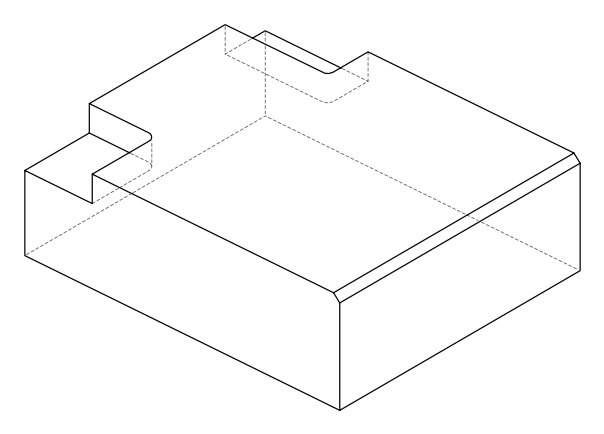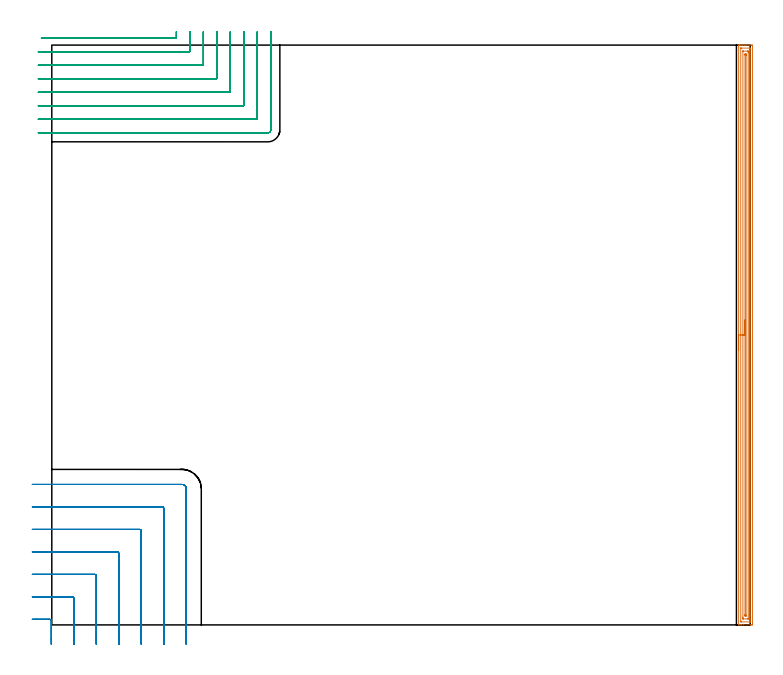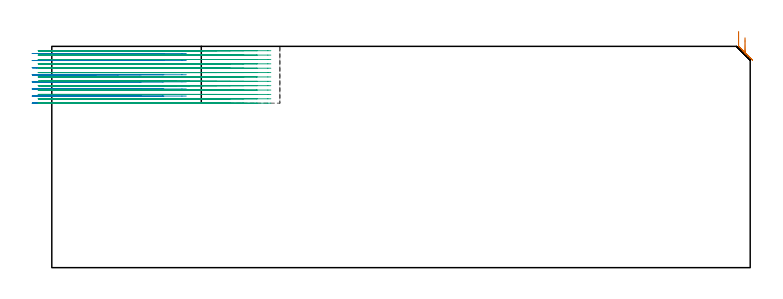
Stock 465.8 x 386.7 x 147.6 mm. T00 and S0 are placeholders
(PLAN: 3 operations, 2 tool changes, 63.7 min)
(1 AREA_MILL | FG_CHAMFER_SURFACE | UGT0205_001 | 12.56 min | 16441 mm3)
(2 MILL_CORNER_NOTCH_RECTANGULAR | CORNER_NOTCH_RECTANGULAR | UGT0201_094 | Follow Part, ap 5, ae 75% | 14.82 min | 390502 mm3)
(3 MILL_CORNER_NOTCH_RECTANGULAR_1 | CORNER_NOTCH_RECTANGULAR_1 | NXT0201_011 | Follow Part, ap 3, ae 75% | 36.29 min | 371526 mm3)
(TOOL UGT0205_001 | Chamfer Mill 20 x 3 x 45 deg. | D20 FL50 Z2)
(TOOL UGT0201_094 | End mill 20 mm | D20 FL38 Z4)
(TOOL NXT0201_011 | ENDMILL 12mm [2P460-1200-NA 1630] | D12 FL38 Z6)
(OP 1 AREA_MILL)
G17 G21 G94 G90
T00 M6
G54
G17 G0 G90 X458.1 Y183.35 S1061 M3
G43 Z157.6 H0
G94 G1 Y183.388 Z156.728 F250.
Y183.502 Z155.863
Y183.691 Z155.012
Y183.953 Z154.18
Y184.287 Z153.374
Y184.69 Z152.6
Y185.158 Z151.864
Y185.69 Z151.172
Y186.279 Z150.529
Y186.922 Z149.94
Y187.614 Z149.408
Y188.35 Z148.94
Y189.124 Z148.537
Y189.93 Z148.203
Y190.762 Z147.941
Y191.614 Z147.752
Y192.478 Z147.638
Y193.35 Z147.6
Y386.516
X458.103 Y386.69 Z147.588
X458.157 Y386.693 Z147.535
X458.585 Y386.7 Z147.115
X458.847 Z146.853
X459.58 Z146.115
X460.839 Z144.858
X462.254 Z143.441
X466.711 Z138.987
X466.975 Y386.698 Z138.723
X467.292 Y386.69 Z138.406
X467.299 Y386.373 Z138.399
X467.3 Y0.934 Z138.4
X467.299 Y0.631 Z138.401
X467.294 Y0.046 Z138.404
X467.292 Y0.008 Z138.406
X466.711 Y0.003 Z138.987
X466.082 Y0. Z139.616
X461.363 Z144.332
X459.947 Z145.749
X459.58 Z146.115
X458.585 Z147.115
X458.157 Y0.007 Z147.535
X458.103 Y0.01 Z147.588
X458.1 Y0.184 Z147.6
Y193.35
X459.514 Z146.186
Y384.413
X459.516 Y384.546 Z146.184
X459.519 Y384.635 Z146.181
X459.522 Y384.692 Z146.178
X459.529 Y384.693 Z146.171
X459.58 Y384.696 Z146.12
X460.054 Y384.7 Z145.646
X465.403 Y384.699 Z140.297
X465.82 Y384.692 Z139.88
X465.872 Y384.69 Z139.828
X465.881 Y384.479 Z139.819
X465.884 Y384.347 Z139.816
X465.885 Y384.28 Z139.815
X465.886 Y384.214 Z139.814
Y2.287
X465.884 Y2.154 Z139.816
X465.881 Y2.065 Z139.819
X465.878 Y2.008 Z139.822
X465.871 Y2.007 Z139.829
X465.82 Y2.004 Z139.88
X465.346 Y2. Z140.354
X459.997 Y2.001 Z145.703
X459.58 Y2.008 Z146.12
X459.528 Y2.01 Z146.172
X459.519 Y2.221 Z146.181
X459.516 Y2.353 Z146.184
X459.515 Y2.42 Z146.185
X459.514 Y2.486 Z146.186
Y193.35
X460.928 Z144.772
X460.929 Y382.601 Z144.771
Y382.655
X460.932 Y382.681 Z144.768
X460.934 Y382.687 Z144.766
X460.949 Y382.691 Z144.751
X461.157 Y382.699 Z144.543
X464.037 Z141.663
X464.244 Y382.696 Z141.456
X464.382 Y382.69 Z141.318
X464.465 Y382.681 Z141.235
X464.467 Y382.636 Z141.233
X464.469 Y382.492 Z141.231
X464.471 Y382.056 Z141.229
X464.472 Y381.597 Z141.228
X464.471 Y4.099 Z141.229
Y4.045
X464.468 Y4.019 Z141.232
X464.466 Y4.013 Z141.234
X464.451 Y4.009 Z141.249
X464.243 Y4.001 Z141.457
X461.363 Z144.337
X461.156 Y4.004 Z144.544
X461.018 Y4.01 Z144.682
X460.935 Y4.019 Z144.765
X460.933 Y4.063 Z144.767
X460.93 Y4.208 Z144.77
X460.929 Y4.644 Z144.771
X460.928 Y5.103 Z144.772
Y193.35
X462.343 Z143.357
Y379.897
X462.345 Y380.612 Z143.355
X462.347 Y380.665 Z143.353
X462.349 Y380.688 Z143.351
X462.369 Y380.69 Z143.331
X462.479 Y380.695 Z143.221
X462.7 Y380.698 Z143.
X462.921 Y380.695 Z142.779
X463.031 Y380.69 Z142.669
X463.051 Y380.688 Z142.649
X463.053 Y380.665 Z142.647
X463.055 Y380.614 Z142.645
X463.057 Y379.898 Z142.643
Y379.809
Y6.174
X463.056 Y6.087 Z142.644
X463.053 Y6.035 Z142.647
X463.051 Y6.012 Z142.649
X463.031 Y6.01 Z142.669
X462.921 Y6.005 Z142.779
X462.7 Y6.002 Z143.
X462.479 Y6.005 Z143.221
X462.369 Y6.01 Z143.331
X462.349 Y6.012 Z143.351
X462.347 Y6.035 Z143.353
X462.345 Y6.086 Z143.355
X462.343 Y6.802 Z143.357
Y6.891
Y193.35
Y194.222 Z143.395
Y195.086 Z143.509
Y195.938 Z143.698
Y196.77 Z143.96
Y197.576 Z144.294
Y198.35 Z144.697
Y199.086 Z145.166
Y199.778 Z145.697
Y200.421 Z146.286
Y201.01 Z146.929
Y201.542 Z147.622
Y202.01 Z148.357
Y202.413 Z149.131
Y202.747 Z149.937
Y203.009 Z150.769
Y203.198 Z151.621
Y203.312 Z152.486
Y203.35 Z153.357
G0 Z157.6
M5
M2
(OP 2 MILL_CORNER_NOTCH_RECTANGULAR)
G17 G21 G94 G90
T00 M6
G54
G17 G0 G90 X-0.3 Y-12.995 S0 M3
G43 Z157.6 H0
Z142.862
G94 G1 Y-9.995 F250.
Y2.707 F500.
G3 X-1.293 Y3.7 R1.
G1 X-10.
X-13. F250.
G0 Z157.6
X14.7 Y-13.
Z142.862
G1 Y-10.
Y17.707 F500.
G3 X13.707 Y18.7 R1.
G1 X-10.
X-13. F250.
G0 Z157.6
X29.7 Y-13.
Z142.862
G1 Y-10.
Y32.706 F500.
G3 X28.706 Y33.7 R1.
G1 X-10.
X-13. F250.
G0 Z157.6
X44.7 Y-13.
Z142.862
G1 Y-10.
Y47.706 F500.
G3 X43.706 Y48.7 R1.
G1 X-10.
X-13. F250.
G0 Z157.6
X59.7 Y-13.
Z142.862
G1 Y-10.
Y62.705 F500.
G3 X58.705 Y63.7 R1.
G1 X-10.
X-13. F250.
G0 Z157.6
X74.7 Y-13.
Z142.862
G1 Y-10.
Y77.705 F500.
G3 X73.705 Y78.7 R1.
G1 X-10.
X-13. F250.
G0 Z157.6
X89.7 Y-13.
Z142.862
G1 Y-10.
Y90.8 F500.
G3 X86.8 Y93.7 R2.9
G1 X-10.
X-13. F250.
G0 Z157.6
X-0.3 Y-12.996
Z138.125
G1 Y-9.996
Y2.707 F500.
G3 X-1.293 Y3.7 R1.
G1 X-10.
X-13. F250.
G0 Z157.6
X14.7 Y-13.
Z138.125
G1 Y-10.
Y17.707 F500.
G3 X13.707 Y18.7 R1.
G1 X-10.
X-13. F250.
G0 Z157.6
X29.7 Y-13.
Z138.125
G1 Y-10.
Y32.706 F500.
G3 X28.706 Y33.7 R1.
G1 X-10.
X-13. F250.
G0 Z157.6
X44.7 Y-13.
Z138.125
G1 Y-10.
Y47.706 F500.
G3 X43.706 Y48.7 R1.
G1 X-10.
X-13. F250.
G0 Z157.6
X59.7 Y-13.
Z138.125
G1 Y-10.
Y62.705 F500.
G3 X58.705 Y63.7 R1.
G1 X-10.
X-13. F250.
G0 Z157.6
X74.7 Y-13.
Z138.125
G1 Y-10.
Y77.705 F500.
G3 X73.705 Y78.7 R1.
G1 X-10.
X-13. F250.
G0 Z157.6
X89.7 Y-13.
Z138.125
G1 Y-10.
Y90.8 F500.
G3 X86.8 Y93.7 R2.9
G1 X-10.
X-13. F250.
G0 Z157.6
X-0.3 Y-12.996
Z133.387
G1 Y-9.996
Y2.707 F500.
G3 X-1.293 Y3.7 R1.
G1 X-10.
X-13. F250.
G0 Z157.6
X14.7 Y-13.
Z133.387
G1 Y-10.
Y17.707 F500.
G3 X13.707 Y18.7 R1.
G1 X-10.
X-13. F250.
G0 Z157.6
X29.7 Y-13.
Z133.387
G1 Y-10.
Y32.706 F500.
G3 X28.706 Y33.7 R1.
G1 X-10.
X-13. F250.
G0 Z157.6
X44.7 Y-13.
Z133.387
G1 Y-10.
Y47.706 F500.
G3 X43.706 Y48.7 R1.
G1 X-10.
X-13. F250.
G0 Z157.6
X59.7 Y-13.
Z133.387
G1 Y-10.
Y62.705 F500.
G3 X58.705 Y63.7 R1.
G1 X-10.
X-13. F250.
G0 Z157.6
X74.7 Y-13.
Z133.387
G1 Y-10.
Y77.705 F500.
G3 X73.705 Y78.7 R1.
G1 X-10.
X-13. F250.
G0 Z157.6
X89.7 Y-13.
Z133.387
G1 Y-10.
Y90.8 F500.
G3 X86.8 Y93.7 R2.9
G1 X-10.
X-13. F250.
G0 Z157.6
X-0.3 Y-12.996
Z128.65
G1 Y-9.996
Y2.707 F500.
G3 X-1.293 Y3.7 R1.
G1 X-10.
X-13. F250.
G0 Z157.6
X14.7 Y-13.
Z128.65
G1 Y-10.
Y17.707 F500.
G3 X13.707 Y18.7 R1.
G1 X-10.
X-13. F250.
G0 Z157.6
X29.7 Y-13.
Z128.65
G1 Y-10.
Y32.706 F500.
G3 X28.706 Y33.7 R1.
G1 X-10.
X-13. F250.
G0 Z157.6
X44.7 Y-13.
Z128.65
G1 Y-10.
Y47.706 F500.
G3 X43.706 Y48.7 R1.
G1 X-10.
X-13. F250.
G0 Z157.6
X59.7 Y-13.
Z128.65
G1 Y-10.
Y62.705 F500.
G3 X58.705 Y63.7 R1.
G1 X-10.
X-13. F250.
G0 Z157.6
X74.7 Y-13.
Z128.65
G1 Y-10.
Y77.705 F500.
G3 X73.705 Y78.7 R1.
G1 X-10.
X-13. F250.
G0 Z157.6
X89.7 Y-13.
Z128.65
G1 Y-10.
Y90.8 F500.
G3 X86.8 Y93.7 R2.9
G1 X-10.
X-13. F250.
G0 Z157.6
X-0.3 Y-12.996
Z123.912
G1 Y-9.996
Y2.707 F500.
G3 X-1.293 Y3.7 R1.
G1 X-10.
X-13. F250.
G0 Z157.6
X14.7 Y-13.
Z123.912
G1 Y-10.
Y17.707 F500.
G3 X13.707 Y18.7 R1.
G1 X-10.
X-13. F250.
G0 Z157.6
X29.7 Y-13.
Z123.912
G1 Y-10.
Y32.706 F500.
G3 X28.706 Y33.7 R1.
G1 X-10.
X-13. F250.
G0 Z157.6
X44.7 Y-13.
Z123.912
G1 Y-10.
Y47.706 F500.
G3 X43.706 Y48.7 R1.
G1 X-10.
X-13. F250.
G0 Z157.6
X59.7 Y-13.
Z123.912
G1 Y-10.
Y62.705 F500.
G3 X58.705 Y63.7 R1.
G1 X-10.
X-13. F250.
G0 Z157.6
X74.7 Y-13.
Z123.912
G1 Y-10.
Y77.705 F500.
G3 X73.705 Y78.7 R1.
G1 X-10.
X-13. F250.
G0 Z157.6
X89.7 Y-13.
Z123.912
G1 Y-10.
Y90.8 F500.
G3 X86.8 Y93.7 R2.9
G1 X-10.
X-13. F250.
G0 Z157.6
X-0.3 Y-12.996
Z119.175
G1 Y-9.996
Y2.707 F500.
G3 X-1.293 Y3.7 R1.
G1 X-10.
X-13. F250.
G0 Z157.6
X14.7 Y-13.
Z119.175
G1 Y-10.
Y17.707 F500.
G3 X13.707 Y18.7 R1.
G1 X-10.
X-13. F250.
G0 Z157.6
X29.7 Y-13.
Z119.175
G1 Y-10.
Y32.706 F500.
G3 X28.706 Y33.7 R1.
G1 X-10.
X-13. F250.
G0 Z157.6
X44.7 Y-13.
Z119.175
G1 Y-10.
Y47.706 F500.
G3 X43.706 Y48.7 R1.
G1 X-10.
X-13. F250.
G0 Z157.6
X59.7 Y-13.
Z119.175
G1 Y-10.
Y62.705 F500.
G3 X58.705 Y63.7 R1.
G1 X-10.
X-13. F250.
G0 Z157.6
X74.7 Y-13.
Z119.175
G1 Y-10.
Y77.705 F500.
G3 X73.705 Y78.7 R1.
G1 X-10.
X-13. F250.
G0 Z157.6
X89.7 Y-13.
Z119.175
G1 Y-10.
Y90.8 F500.
G3 X86.8 Y93.7 R2.9
G1 X-10.
X-13. F250.
G0 Z157.6
X-0.3 Y-12.996
Z114.437
G1 Y-9.996
Y2.707 F500.
G3 X-1.293 Y3.7 R1.
G1 X-10.
X-13. F250.
G0 Z157.6
X14.7 Y-13.
Z114.437
G1 Y-10.
Y17.707 F500.
G3 X13.707 Y18.7 R1.
G1 X-10.
X-13. F250.
G0 Z157.6
X29.7 Y-13.
Z114.437
G1 Y-10.
Y32.706 F500.
G3 X28.706 Y33.7 R1.
G1 X-10.
X-13. F250.
G0 Z157.6
X44.7 Y-13.
Z114.437
G1 Y-10.
Y47.706 F500.
G3 X43.706 Y48.7 R1.
G1 X-10.
X-13. F250.
G0 Z157.6
X59.7 Y-13.
Z114.437
G1 Y-10.
Y62.705 F500.
G3 X58.705 Y63.7 R1.
G1 X-10.
X-13. F250.
G0 Z157.6
X74.7 Y-13.
Z114.437
G1 Y-10.
Y77.705 F500.
G3 X73.705 Y78.7 R1.
G1 X-10.
X-13. F250.
G0 Z157.6
X89.7 Y-13.
Z114.437
G1 Y-10.
Y90.8 F500.
G3 X86.8 Y93.7 R2.9
G1 X-10.
X-13. F250.
G0 Z157.6
X-0.3 Y-12.996
Z109.7
G1 Y-9.996
Y2.707 F500.
G3 X-1.293 Y3.7 R1.
G1 X-10.
X-13. F250.
G0 Z157.6
X14.7 Y-13.
Z109.7
G1 Y-10.
Y17.707 F500.
G3 X13.707 Y18.7 R1.
G1 X-10.
X-13. F250.
G0 Z157.6
X29.7 Y-13.
Z109.7
G1 Y-10.
Y32.706 F500.
G3 X28.706 Y33.7 R1.
G1 X-10.
X-13. F250.
G0 Z157.6
X44.7 Y-13.
Z109.7
G1 Y-10.
Y47.706 F500.
G3 X43.706 Y48.7 R1.
G1 X-10.
X-13. F250.
G0 Z157.6
X59.7 Y-13.
Z109.7
G1 Y-10.
Y62.705 F500.
G3 X58.705 Y63.7 R1.
G1 X-10.
X-13. F250.
G0 Z157.6
X74.7 Y-13.
Z109.7
G1 Y-10.
Y77.705 F500.
G3 X73.705 Y78.7 R1.
G1 X-10.
X-13. F250.
G0 Z157.6
X89.7 Y-13.
Z109.7
G1 Y-10.
Y90.8 F500.
G3 X86.8 Y93.7 R2.9
G1 X-10.
X-13. F250.
G0 Z157.6
M5
M2
(OP 3 MILL_CORNER_NOTCH_RECTANGULAR_1)
G17 G21 G94 G90
T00 M6
G54
G17 G0 G90 X-6.969 Y391.2 S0 M3
G43 Z157.6 H1
Z144.685
G94 G1 X-3.969 F250.
X82.506 F500.
G3 X83.1 Y391.794 R0.6
G1 Y392.7
Y395.7 F250.
G0 Z157.6
X-9. Y382.2
Z144.685
G1 X-6.
X91.505 F500.
G3 X92.1 Y382.795 R0.6
G1 Y392.7
Y395.7 F250.
G0 Z157.6
X-9. Y373.2
Z144.685
G1 X-6.
X100.505 F500.
G3 X101.1 Y373.795 R0.6
G1 Y392.7
Y395.7 F250.
G0 Z157.6
X-9. Y364.2
Z144.685
G1 X-6.
X109.505 F500.
G3 X110.1 Y364.795 R0.6
G1 Y392.7
Y395.7 F250.
G0 Z157.6
X-9. Y355.2
Z144.685
G1 X-6.
X118.505 F500.
G3 X119.1 Y355.795 R0.6
G1 Y392.7
Y395.7 F250.
G0 Z157.6
X-9. Y346.2
Z144.685
G1 X-6.
X127.504 F500.
G3 X128.1 Y346.796 R0.6
G1 Y392.7
Y395.7 F250.
G0 Z157.6
X-9. Y337.2
Z144.685
G1 X-6.
X136.504 F500.
G3 X137.1 Y337.796 R0.6
G1 Y392.7
Y395.7 F250.
G0 Z157.6
X-9. Y328.2
Z144.685
G1 X-6.
X144.1 F500.
G3 X146.1 Y330.2 R2.
G1 Y392.7
Y395.7 F250.
G0 Z157.6
X-6.969 Y391.2
Z141.769
G1 X-3.969
X82.506 F500.
G3 X83.1 Y391.794 R0.6
G1 Y392.7
Y395.7 F250.
G0 Z157.6
X-9. Y382.2
Z141.769
G1 X-6.
X91.505 F500.
G3 X92.1 Y382.795 R0.6
G1 Y392.7
Y395.7 F250.
G0 Z157.6
X-9. Y373.2
Z141.769
G1 X-6.
X100.505 F500.
G3 X101.1 Y373.795 R0.6
G1 Y392.7
Y395.7 F250.
G0 Z157.6
X-9. Y364.2
Z141.769
G1 X-6.
X109.505 F500.
G3 X110.1 Y364.795 R0.6
G1 Y392.7
Y395.7 F250.
G0 Z157.6
X-9. Y355.2
Z141.769
G1 X-6.
X118.505 F500.
G3 X119.1 Y355.795 R0.6
G1 Y392.7
Y395.7 F250.
G0 Z157.6
X-9. Y346.2
Z141.769
G1 X-6.
X127.504 F500.
G3 X128.1 Y346.796 R0.6
G1 Y392.7
Y395.7 F250.
G0 Z157.6
X-9. Y337.2
Z141.769
G1 X-6.
X136.504 F500.
G3 X137.1 Y337.796 R0.6
G1 Y392.7
Y395.7 F250.
G0 Z157.6
X-9. Y328.2
Z141.769
G1 X-6.
X144.1 F500.
G3 X146.1 Y330.2 R2.
G1 Y392.7
Y395.7 F250.
G0 Z157.6
X-6.969 Y391.2
Z138.854
G1 X-3.969
X82.506 F500.
G3 X83.1 Y391.794 R0.6
G1 Y392.7
Y395.7 F250.
G0 Z157.6
X-9. Y382.2
Z138.854
G1 X-6.
X91.505 F500.
G3 X92.1 Y382.795 R0.6
G1 Y392.7
Y395.7 F250.
G0 Z157.6
X-9. Y373.2
Z138.854
G1 X-6.
X100.505 F500.
G3 X101.1 Y373.795 R0.6
G1 Y392.7
Y395.7 F250.
G0 Z157.6
X-9. Y364.2
Z138.854
G1 X-6.
X109.505 F500.
G3 X110.1 Y364.795 R0.6
G1 Y392.7
Y395.7 F250.
G0 Z157.6
X-9. Y355.2
Z138.854
G1 X-6.
X118.505 F500.
G3 X119.1 Y355.795 R0.6
G1 Y392.7
Y395.7 F250.
G0 Z157.6
X-9. Y346.2
Z138.854
G1 X-6.
X127.504 F500.
G3 X128.1 Y346.796 R0.6
G1 Y392.7
Y395.7 F250.
G0 Z157.6
X-9. Y337.2
Z138.854
G1 X-6.
X136.504 F500.
G3 X137.1 Y337.796 R0.6
G1 Y392.7
Y395.7 F250.
G0 Z157.6
X-9. Y328.2
Z138.854
G1 X-6.
X144.1 F500.
G3 X146.1 Y330.2 R2.
G1 Y392.7
Y395.7 F250.
G0 Z157.6
X-6.969 Y391.2
Z135.938
G1 X-3.969
X82.506 F500.
G3 X83.1 Y391.794 R0.6
G1 Y392.7
Y395.7 F250.
G0 Z157.6
X-9. Y382.2
Z135.938
G1 X-6.
X91.505 F500.
G3 X92.1 Y382.795 R0.6
G1 Y392.7
Y395.7 F250.
G0 Z157.6
X-9. Y373.2
Z135.938
G1 X-6.
X100.505 F500.
G3 X101.1 Y373.795 R0.6
G1 Y392.7
Y395.7 F250.
G0 Z157.6
X-9. Y364.2
Z135.938
G1 X-6.
X109.505 F500.
G3 X110.1 Y364.795 R0.6
G1 Y392.7
Y395.7 F250.
G0 Z157.6
X-9. Y355.2
Z135.938
G1 X-6.
X118.505 F500.
G3 X119.1 Y355.795 R0.6
G1 Y392.7
Y395.7 F250.
G0 Z157.6
X-9. Y346.2
Z135.938
G1 X-6.
X127.504 F500.
G3 X128.1 Y346.796 R0.6
G1 Y392.7
Y395.7 F250.
G0 Z157.6
X-9. Y337.2
Z135.938
G1 X-6.
X136.504 F500.
G3 X137.1 Y337.796 R0.6
G1 Y392.7
Y395.7 F250.
G0 Z157.6
X-9. Y328.2
Z135.938
G1 X-6.
X144.1 F500.
G3 X146.1 Y330.2 R2.
G1 Y392.7
Y395.7 F250.
G0 Z157.6
X-6.969 Y391.2
Z133.023
G1 X-3.969
X82.506 F500.
G3 X83.1 Y391.794 R0.6
G1 Y392.7
Y395.7 F250.
G0 Z157.6
X-9. Y382.2
Z133.023
G1 X-6.
X91.505 F500.
G3 X92.1 Y382.795 R0.6
G1 Y392.7
Y395.7 F250.
G0 Z157.6
X-9. Y373.2
Z133.023
G1 X-6.
X100.505 F500.
G3 X101.1 Y373.795 R0.6
G1 Y392.7
Y395.7 F250.
G0 Z157.6
X-9. Y364.2
Z133.023
G1 X-6.
X109.505 F500.
G3 X110.1 Y364.795 R0.6
G1 Y392.7
Y395.7 F250.
G0 Z157.6
X-9. Y355.2
Z133.023
G1 X-6.
X118.505 F500.
G3 X119.1 Y355.795 R0.6
G1 Y392.7
Y395.7 F250.
G0 Z157.6
X-9. Y346.2
Z133.023
G1 X-6.
X127.504 F500.
G3 X128.1 Y346.796 R0.6
G1 Y392.7
Y395.7 F250.
G0 Z157.6
X-9. Y337.2
Z133.023
G1 X-6.
X136.504 F500.
G3 X137.1 Y337.796 R0.6
G1 Y392.7
Y395.7 F250.
G0 Z157.6
X-9. Y328.2
Z133.023
G1 X-6.
X144.1 F500.
G3 X146.1 Y330.2 R2.
G1 Y392.7
Y395.7 F250.
G0 Z157.6
X-6.969 Y391.2
Z130.108
G1 X-3.969
X82.506 F500.
G3 X83.1 Y391.794 R0.6
G1 Y392.7
Y395.7 F250.
G0 Z157.6
X-9. Y382.2
Z130.108
G1 X-6.
X91.505 F500.
G3 X92.1 Y382.795 R0.6
G1 Y392.7
Y395.7 F250.
G0 Z157.6
X-9. Y373.2
Z130.108
G1 X-6.
X100.505 F500.
G3 X101.1 Y373.795 R0.6
G1 Y392.7
Y395.7 F250.
G0 Z157.6
X-9. Y364.2
Z130.108
G1 X-6.
X109.505 F500.
G3 X110.1 Y364.795 R0.6
G1 Y392.7
Y395.7 F250.
G0 Z157.6
X-9. Y355.2
Z130.108
G1 X-6.
X118.505 F500.
G3 X119.1 Y355.795 R0.6
G1 Y392.7
Y395.7 F250.
G0 Z157.6
X-9. Y346.2
Z130.108
G1 X-6.
X127.504 F500.
G3 X128.1 Y346.796 R0.6
G1 Y392.7
Y395.7 F250.
G0 Z157.6
X-9. Y337.2
Z130.108
G1 X-6.
X136.504 F500.
G3 X137.1 Y337.796 R0.6
G1 Y392.7
Y395.7 F250.
G0 Z157.6
X-9. Y328.2
Z130.108
G1 X-6.
X144.1 F500.
G3 X146.1 Y330.2 R2.
G1 Y392.7
Y395.7 F250.
G0 Z157.6
X-6.969 Y391.2
Z127.192
G1 X-3.969
X82.506 F500.
G3 X83.1 Y391.794 R0.6
G1 Y392.7
Y395.7 F250.
G0 Z157.6
X-9. Y382.2
Z127.192
G1 X-6.
X91.505 F500.
G3 X92.1 Y382.795 R0.6
G1 Y392.7
Y395.7 F250.
G0 Z157.6
X-9. Y373.2
Z127.192
G1 X-6.
X100.505 F500.
G3 X101.1 Y373.795 R0.6
G1 Y392.7
Y395.7 F250.
G0 Z157.6
X-9. Y364.2
Z127.192
G1 X-6.
X109.505 F500.
G3 X110.1 Y364.795 R0.6
G1 Y392.7
Y395.7 F250.
G0 Z157.6
X-9. Y355.2
Z127.192
G1 X-6.
X118.505 F500.
G3 X119.1 Y355.795 R0.6
G1 Y392.7
Y395.7 F250.
G0 Z157.6
X-9. Y346.2
Z127.192
G1 X-6.
X127.504 F500.
G3 X128.1 Y346.796 R0.6
G1 Y392.7
Y395.7 F250.
G0 Z157.6
X-9. Y337.2
Z127.192
G1 X-6.
X136.504 F500.
G3 X137.1 Y337.796 R0.6
G1 Y392.7
Y395.7 F250.
G0 Z157.6
X-9. Y328.2
Z127.192
G1 X-6.
X144.1 F500.
G3 X146.1 Y330.2 R2.
G1 Y392.7
Y395.7 F250.
G0 Z157.6
X-6.969 Y391.2
Z124.277
G1 X-3.969
X82.506 F500.
G3 X83.1 Y391.794 R0.6
G1 Y392.7
Y395.7 F250.
G0 Z157.6
X-9. Y382.2
Z124.277
G1 X-6.
X91.505 F500.
G3 X92.1 Y382.795 R0.6
G1 Y392.7
Y395.7 F250.
G0 Z157.6
X-9. Y373.2
Z124.277
G1 X-6.
X100.505 F500.
G3 X101.1 Y373.795 R0.6
G1 Y392.7
Y395.7 F250.
G0 Z157.6
X-9. Y364.2
Z124.277
G1 X-6.
X109.505 F500.
G3 X110.1 Y364.795 R0.6
G1 Y392.7
Y395.7 F250.
G0 Z157.6
X-9. Y355.2
Z124.277
G1 X-6.
X118.505 F500.
G3 X119.1 Y355.795 R0.6
G1 Y392.7
Y395.7 F250.
G0 Z157.6
X-9. Y346.2
Z124.277
G1 X-6.
X127.504 F500.
G3 X128.1 Y346.796 R0.6
G1 Y392.7
Y395.7 F250.
G0 Z157.6
X-9. Y337.2
Z124.277
G1 X-6.
X136.504 F500.
G3 X137.1 Y337.796 R0.6
G1 Y392.7
Y395.7 F250.
G0 Z157.6
X-9. Y328.2
Z124.277
G1 X-6.
X144.1 F500.
G3 X146.1 Y330.2 R2.
G1 Y392.7
Y395.7 F250.
G0 Z157.6
X-6.969 Y391.2
Z121.362
G1 X-3.969
X82.506 F500.
G3 X83.1 Y391.794 R0.6
G1 Y392.7
Y395.7 F250.
G0 Z157.6
X-9. Y382.2
Z121.362
G1 X-6.
X91.505 F500.
G3 X92.1 Y382.795 R0.6
G1 Y392.7
Y395.7 F250.
G0 Z157.6
X-9. Y373.2
Z121.362
G1 X-6.
X100.505 F500.
G3 X101.1 Y373.795 R0.6
G1 Y392.7
Y395.7 F250.
G0 Z157.6
X-9. Y364.2
Z121.362
G1 X-6.
X109.505 F500.
G3 X110.1 Y364.795 R0.6
G1 Y392.7
Y395.7 F250.
G0 Z157.6
X-9. Y355.2
Z121.362
G1 X-6.
X118.505 F500.
G3 X119.1 Y355.795 R0.6
G1 Y392.7
Y395.7 F250.
G0 Z157.6
X-9. Y346.2
Z121.362
G1 X-6.
X127.504 F500.
G3 X128.1 Y346.796 R0.6
G1 Y392.7
Y395.7 F250.
G0 Z157.6
X-9. Y337.2
Z121.362
G1 X-6.
X136.504 F500.
G3 X137.1 Y337.796 R0.6
G1 Y392.7
Y395.7 F250.
G0 Z157.6
X-9. Y328.2
Z121.362
G1 X-6.
X144.1 F500.
G3 X146.1 Y330.2 R2.
G1 Y392.7
Y395.7 F250.
G0 Z157.6
X-6.969 Y391.2
Z118.446
G1 X-3.969
X82.506 F500.
G3 X83.1 Y391.794 R0.6
G1 Y392.7
Y395.7 F250.
G0 Z157.6
X-9. Y382.2
Z118.446
G1 X-6.
X91.505 F500.
G3 X92.1 Y382.795 R0.6
G1 Y392.7
Y395.7 F250.
G0 Z157.6
X-9. Y373.2
Z118.446
G1 X-6.
X100.505 F500.
G3 X101.1 Y373.795 R0.6
G1 Y392.7
Y395.7 F250.
G0 Z157.6
X-9. Y364.2
Z118.446
G1 X-6.
X109.505 F500.
G3 X110.1 Y364.795 R0.6
G1 Y392.7
Y395.7 F250.
G0 Z157.6
X-9. Y355.2
Z118.446
G1 X-6.
X118.505 F500.
G3 X119.1 Y355.795 R0.6
G1 Y392.7
Y395.7 F250.
G0 Z157.6
X-9. Y346.2
Z118.446
G1 X-6.
X127.504 F500.
G3 X128.1 Y346.796 R0.6
G1 Y392.7
Y395.7 F250.
G0 Z157.6
X-9. Y337.2
Z118.446
G1 X-6.
X136.504 F500.
G3 X137.1 Y337.796 R0.6
G1 Y392.7
Y395.7 F250.
G0 Z157.6
X-9. Y328.2
Z118.446
G1 X-6.
X144.1 F500.
G3 X146.1 Y330.2 R2.
G1 Y392.7
Y395.7 F250.
G0 Z157.6
X-6.969 Y391.2
Z115.531
G1 X-3.969
X82.506 F500.
G3 X83.1 Y391.794 R0.6
G1 Y392.7
Y395.7 F250.
G0 Z157.6
X-9. Y382.2
Z115.531
G1 X-6.
X91.505 F500.
G3 X92.1 Y382.795 R0.6
G1 Y392.7
Y395.7 F250.
G0 Z157.6
X-9. Y373.2
Z115.531
G1 X-6.
X100.505 F500.
G3 X101.1 Y373.795 R0.6
G1 Y392.7
Y395.7 F250.
G0 Z157.6
X-9. Y364.2
Z115.531
G1 X-6.
X109.505 F500.
G3 X110.1 Y364.795 R0.6
G1 Y392.7
Y395.7 F250.
G0 Z157.6
X-9. Y355.2
Z115.531
G1 X-6.
X118.505 F500.
G3 X119.1 Y355.795 R0.6
G1 Y392.7
Y395.7 F250.
G0 Z157.6
X-9. Y346.2
Z115.531
G1 X-6.
X127.504 F500.
G3 X128.1 Y346.796 R0.6
G1 Y392.7
Y395.7 F250.
G0 Z157.6
X-9. Y337.2
Z115.531
G1 X-6.
X136.504 F500.
G3 X137.1 Y337.796 R0.6
G1 Y392.7
Y395.7 F250.
G0 Z157.6
X-9. Y328.2
Z115.531
G1 X-6.
X144.1 F500.
G3 X146.1 Y330.2 R2.
G1 Y392.7
Y395.7 F250.
G0 Z157.6
X-6.969 Y391.2
Z112.615
G1 X-3.969
X82.506 F500.
G3 X83.1 Y391.794 R0.6
G1 Y392.7
Y395.7 F250.
G0 Z157.6
X-9. Y382.2
Z112.615
G1 X-6.
X91.505 F500.
G3 X92.1 Y382.795 R0.6
G1 Y392.7
Y395.7 F250.
G0 Z157.6
X-9. Y373.2
Z112.615
G1 X-6.
X100.505 F500.
G3 X101.1 Y373.795 R0.6
G1 Y392.7
Y395.7 F250.
G0 Z157.6
X-9. Y364.2
Z112.615
G1 X-6.
X109.505 F500.
G3 X110.1 Y364.795 R0.6
G1 Y392.7
Y395.7 F250.
G0 Z157.6
X-9. Y355.2
Z112.615
G1 X-6.
X118.505 F500.
G3 X119.1 Y355.795 R0.6
G1 Y392.7
Y395.7 F250.
G0 Z157.6
X-9. Y346.2
Z112.615
G1 X-6.
X127.504 F500.
G3 X128.1 Y346.796 R0.6
G1 Y392.7
Y395.7 F250.
G0 Z157.6
X-9. Y337.2
Z112.615
G1 X-6.
X136.504 F500.
G3 X137.1 Y337.796 R0.6
G1 Y392.7
Y395.7 F250.
G0 Z157.6
X-9. Y328.2
Z112.615
G1 X-6.
X144.1 F500.
G3 X146.1 Y330.2 R2.
G1 Y392.7
Y395.7 F250.
G0 Z157.6
X-6.969 Y391.2
Z109.7
G1 X-3.969
X82.506 F500.
G3 X83.1 Y391.794 R0.6
G1 Y392.7
Y395.7 F250.
G0 Z157.6
X-9. Y382.2
Z109.7
G1 X-6.
X91.505 F500.
G3 X92.1 Y382.795 R0.6
G1 Y392.7
Y395.7 F250.
G0 Z157.6
X-9. Y373.2
Z109.7
G1 X-6.
X100.505 F500.
G3 X101.1 Y373.795 R0.6
G1 Y392.7
Y395.7 F250.
G0 Z157.6
X-9. Y364.2
Z109.7
G1 X-6.
X109.505 F500.
G3 X110.1 Y364.795 R0.6
G1 Y392.7
Y395.7 F250.
G0 Z157.6
X-9. Y355.2
Z109.7
G1 X-6.
X118.505 F500.
G3 X119.1 Y355.795 R0.6
G1 Y392.7
Y395.7 F250.
G0 Z157.6
X-9. Y346.2
Z109.7
G1 X-6.
X127.504 F500.
G3 X128.1 Y346.796 R0.6
G1 Y392.7
Y395.7 F250.
G0 Z157.6
X-9. Y337.2
Z109.7
G1 X-6.
X136.504 F500.
G3 X137.1 Y337.796 R0.6
G1 Y392.7
Y395.7 F250.
G0 Z157.6
X-9. Y328.2
Z109.7
G1 X-6.
X144.1 F500.
G3 X146.1 Y330.2 R2.
G1 Y392.7
Y395.7 F250.
G0 Z157.6
M5
M2
